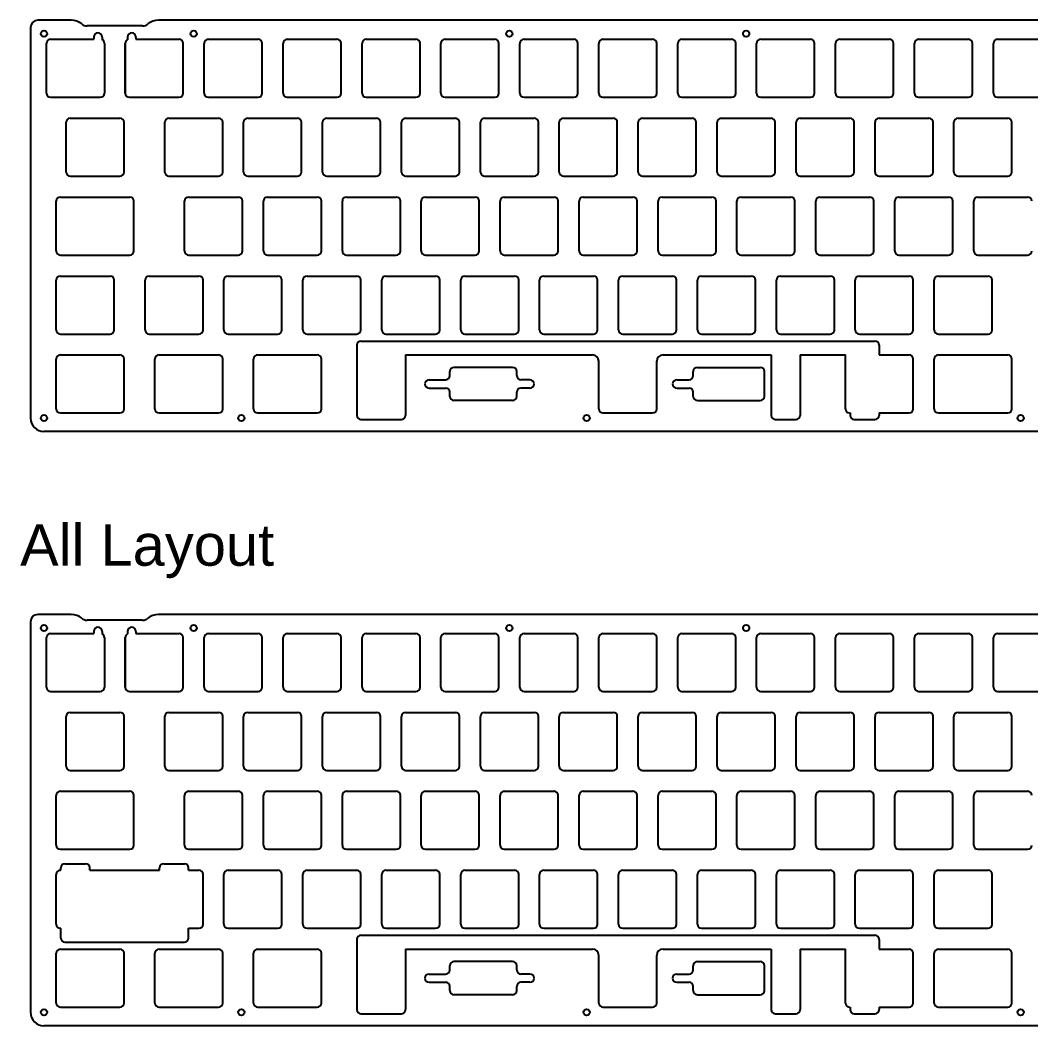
# Model space of a CAD drawing. Header units: millimetres. Extents: x 418 to 1622, y 220 to 808.
# Drawn here: x 1206.8 to 1450.7, y 269.8 to 512.6 of the extents above; entities that cross this region are included whole.
import ezdxf

# ---------------------------------------------------------------- set-up
doc = ezdxf.new("R2010")
doc.units = ezdxf.units.MM
doc.layers.add('보강판3t', color=30, linetype='Continuous')
doc.styles.get("Standard").update_dxf_attribs({"font": 'arial.ttf'})

msp = doc.modelspace()

# ---------------------------------------------------------------- linework, layer by layer
at = {"layer": '보강판3t', "color": 2}
for p, q in [((1219.09, 512.56), (1211.01, 512.56)), ((1495.86, 512.56), (1240.14, 512.56)), ((1209.24, 510.79), (1209.24, 416.54)), ((1236.33, 511.19), (1222.9, 511.19)), ((1214.09, 507.96), (1224.52, 507.96)), ((1224.52, 508.48), (1224.52, 507.96)), ((1226.52, 508.48), (1226.52, 507.86)), ((1232.7, 508.48), (1232.7, 507.86)), ((1234.7, 508.48), (1234.7, 507.96)), ((1234.7, 507.96), (1245.14, 507.96)), ((1252.19, 507.96), (1264.19, 507.96)), ((1271.24, 507.96), (1283.24, 507.96)), ((1290.29, 507.96), (1302.29, 507.96)), ((1309.34, 507.96), (1321.34, 507.96)), ((1328.39, 507.96), (1340.39, 507.96)), ((1347.44, 507.96), (1359.44, 507.96)), ((1366.49, 507.96), (1378.49, 507.96)), ((1385.54, 507.96), (1397.54, 507.96)), ((1404.59, 507.96), (1416.59, 507.96)), ((1423.64, 507.96), (1435.64, 507.96)), ((1442.69, 507.96), (1454.69, 507.96)), ((1213.09, 494.96), (1213.09, 506.96)), ((1227.09, 506.96), (1227.09, 494.96)), ((1232.14, 494.96), (1232.14, 506.96)), ((1232.14, 506.96), (1232.14, 494.96)), ((1246.14, 494.96), (1246.14, 506.96)), ((1251.19, 494.96), (1251.19, 506.96)), ((1265.19, 494.96), (1265.19, 506.96)), ((1270.24, 494.96), (1270.24, 506.96)), ((1284.24, 494.96), (1284.24, 506.96)), ((1289.29, 494.96), (1289.29, 506.96)), ((1303.29, 494.96), (1303.29, 506.96)), ((1308.34, 494.96), (1308.34, 506.96)), ((1322.34, 494.96), (1322.34, 506.96)), ((1327.39, 494.96), (1327.39, 506.96)), ((1341.39, 494.96), (1341.39, 506.96)), ((1346.44, 494.96), (1346.44, 506.96)), ((1360.44, 494.96), (1360.44, 506.96)), ((1365.49, 494.96), (1365.49, 506.96)), ((1379.49, 494.96), (1379.49, 506.96)), ((1384.54, 494.96), (1384.54, 506.96)), ((1398.54, 494.96), (1398.54, 506.96)), ((1403.59, 494.96), (1403.59, 506.96)), ((1417.59, 494.96), (1417.59, 506.96)), ((1422.64, 494.96), (1422.64, 506.96)), ((1436.64, 494.96), (1436.64, 506.96)), ((1441.69, 494.96), (1441.69, 506.96)), ((1214.09, 493.96), (1226.09, 493.96)), ((1233.14, 493.96), (1245.14, 493.96)), ((1252.19, 493.96), (1264.19, 493.96)), ((1271.24, 493.96), (1283.24, 493.96)), ((1290.29, 493.96), (1302.29, 493.96)), ((1309.34, 493.96), (1321.34, 493.96)), ((1328.39, 493.96), (1340.39, 493.96)), ((1347.44, 493.96), (1359.44, 493.96)), ((1366.49, 493.96), (1378.49, 493.96)), ((1385.54, 493.96), (1397.54, 493.96)), ((1404.59, 493.96), (1416.59, 493.96)), ((1423.64, 493.96), (1435.64, 493.96)), ((1442.69, 493.96), (1454.69, 493.96)), ((1217.85, 475.91), (1217.85, 487.91)), ((1218.85, 488.91), (1230.85, 488.91)), ((1231.85, 475.91), (1231.85, 487.91)), ((1241.66, 475.91), (1241.66, 487.91)), ((1242.66, 488.91), (1254.66, 488.91)), ((1255.66, 475.91), (1255.66, 487.91)), ((1260.71, 475.91), (1260.71, 487.91)), ((1261.71, 488.91), (1273.71, 488.91)), ((1274.71, 475.91), (1274.71, 487.91)), ((1279.76, 475.91), (1279.76, 487.91)), ((1280.76, 488.91), (1292.76, 488.91)), ((1293.76, 475.91), (1293.76, 487.91)), ((1298.81, 475.91), (1298.81, 487.91)), ((1299.81, 488.91), (1311.81, 488.91)), ((1312.81, 475.91), (1312.81, 487.91)), ((1317.86, 475.91), (1317.86, 487.91)), ((1318.86, 488.91), (1330.86, 488.91)), ((1331.86, 475.91), (1331.86, 487.91)), ((1336.91, 475.91), (1336.91, 487.91)), ((1337.91, 488.91), (1349.91, 488.91)), ((1350.91, 475.91), (1350.91, 487.91)), ((1355.96, 475.91), (1355.96, 487.91)), ((1356.96, 488.91), (1368.96, 488.91)), ((1369.96, 475.91), (1369.96, 487.91)), ((1375.01, 475.91), (1375.01, 487.91)), ((1376.01, 488.91), (1388.01, 488.91)), ((1389.01, 475.91), (1389.01, 487.91)), ((1394.06, 475.91), (1394.06, 487.91)), ((1395.06, 488.91), (1407.06, 488.91)), ((1408.06, 475.91), (1408.06, 487.91)), ((1413.11, 475.91), (1413.11, 487.91)), ((1414.11, 488.91), (1426.11, 488.91)), ((1427.11, 475.91), (1427.11, 487.91)), ((1432.16, 475.91), (1432.16, 487.91)), ((1433.16, 488.91), (1445.16, 488.91)), ((1446.16, 475.91), (1446.16, 487.91)), ((1218.85, 474.91), (1230.85, 474.91)), ((1242.66, 474.91), (1254.66, 474.91)), ((1261.71, 474.91), (1273.71, 474.91)), ((1280.76, 474.91), (1292.76, 474.91)), ((1299.81, 474.91), (1311.81, 474.91)), ((1318.86, 474.91), (1330.86, 474.91)), ((1337.91, 474.91), (1349.91, 474.91)), ((1356.96, 474.91), (1368.96, 474.91)), ((1376.01, 474.91), (1388.01, 474.91)), ((1395.06, 474.91), (1407.06, 474.91)), ((1414.11, 474.91), (1426.11, 474.91)), ((1433.16, 474.91), (1445.16, 474.91)), ((1215.47, 456.86), (1215.47, 468.86)), ((1216.47, 469.86), (1233.23, 469.86)), ((1234.23, 456.86), (1234.23, 468.86)), ((1246.43, 456.86), (1246.43, 468.86)), ((1247.43, 469.86), (1259.43, 469.86)), ((1260.43, 456.86), (1260.43, 468.86)), ((1265.48, 456.86), (1265.48, 468.86)), ((1266.48, 469.86), (1278.48, 469.86)), ((1279.48, 456.86), (1279.48, 468.86)), ((1284.53, 456.86), (1284.53, 468.86)), ((1285.53, 469.86), (1297.53, 469.86)), ((1298.53, 456.86), (1298.53, 468.86)), ((1303.58, 456.86), (1303.58, 468.86)), ((1304.58, 469.86), (1316.58, 469.86)), ((1317.58, 456.86), (1317.58, 468.86)), ((1322.63, 456.86), (1322.63, 468.86)), ((1323.63, 469.86), (1335.63, 469.86)), ((1336.63, 456.86), (1336.63, 468.86)), ((1341.68, 456.86), (1341.68, 468.86)), ((1342.68, 469.86), (1354.68, 469.86)), ((1355.68, 456.86), (1355.68, 468.86)), ((1360.73, 456.86), (1360.73, 468.86)), ((1361.73, 469.86), (1373.73, 469.86)), ((1374.73, 456.86), (1374.73, 468.86)), ((1379.78, 456.86), (1379.78, 468.86)), ((1380.78, 469.86), (1392.78, 469.86)), ((1393.78, 456.86), (1393.78, 468.86)), ((1398.83, 456.86), (1398.83, 468.86)), ((1399.83, 469.86), (1411.83, 469.86)), ((1412.83, 456.86), (1412.83, 468.86)), ((1417.88, 456.86), (1417.88, 468.86)), ((1418.88, 469.86), (1430.88, 469.86)), ((1431.88, 456.86), (1431.88, 468.86)), ((1436.93, 456.86), (1436.93, 468.86)), ((1437.93, 469.86), (1449.93, 469.86)), ((1216.47, 455.86), (1233.23, 455.86)), ((1247.43, 455.86), (1259.43, 455.86)), ((1266.48, 455.86), (1278.48, 455.86)), ((1285.53, 455.86), (1297.53, 455.86)), ((1304.58, 455.86), (1316.58, 455.86)), ((1323.63, 455.86), (1335.63, 455.86)), ((1342.68, 455.86), (1354.68, 455.86)), ((1361.73, 455.86), (1373.73, 455.86)), ((1380.78, 455.86), (1392.78, 455.86)), ((1399.83, 455.86), (1411.83, 455.86)), ((1418.88, 455.86), (1430.88, 455.86)), ((1437.93, 455.86), (1449.93, 455.86)), ((1215.47, 437.81), (1215.47, 449.81)), ((1216.47, 450.81), (1228.47, 450.81)), ((1229.47, 437.81), (1229.47, 449.81)), ((1236.9, 437.81), (1236.9, 449.81)), ((1237.9, 450.81), (1249.9, 450.81)), ((1250.9, 437.81), (1250.9, 449.81)), ((1255.95, 437.81), (1255.95, 449.81)), ((1256.95, 450.81), (1268.95, 450.81)), ((1269.95, 437.81), (1269.95, 449.81)), ((1275, 437.81), (1275, 449.81)), ((1276, 450.81), (1288, 450.81)), ((1289, 437.81), (1289, 449.81)), ((1294.05, 437.81), (1294.05, 449.81)), ((1295.05, 450.81), (1307.05, 450.81)), ((1308.05, 437.81), (1308.05, 449.81)), ((1313.1, 437.81), (1313.1, 449.81)), ((1314.1, 450.81), (1326.1, 450.81)), ((1327.1, 437.81), (1327.1, 449.81)), ((1332.15, 437.81), (1332.15, 449.81)), ((1333.15, 450.81), (1345.15, 450.81)), ((1346.15, 437.81), (1346.15, 449.81)), ((1351.2, 437.81), (1351.2, 449.81)), ((1352.2, 450.81), (1364.2, 450.81)), ((1365.2, 437.81), (1365.2, 449.81)), ((1370.25, 437.81), (1370.25, 449.81)), ((1371.25, 450.81), (1383.25, 450.81)), ((1384.25, 437.81), (1384.25, 449.81)), ((1389.3, 437.81), (1389.3, 449.81)), ((1390.3, 450.81), (1402.3, 450.81)), ((1403.3, 437.81), (1403.3, 449.81)), ((1408.35, 437.81), (1408.35, 449.81)), ((1409.35, 450.81), (1421.35, 450.81)), ((1422.35, 437.81), (1422.35, 449.81)), ((1427.4, 437.81), (1427.4, 449.81)), ((1428.4, 450.81), (1440.4, 450.81)), ((1441.4, 437.81), (1441.4, 449.81)), ((1216.47, 436.81), (1228.47, 436.81)), ((1237.9, 436.81), (1249.9, 436.81)), ((1256.95, 436.81), (1268.95, 436.81)), ((1276, 436.81), (1288, 436.81)), ((1295.05, 436.81), (1307.05, 436.81)), ((1314.1, 436.81), (1326.1, 436.81)), ((1333.15, 436.81), (1345.15, 436.81)), ((1352.2, 436.81), (1364.2, 436.81)), ((1371.25, 436.81), (1383.25, 436.81)), ((1390.3, 436.81), (1402.3, 436.81)), ((1409.35, 436.81), (1421.35, 436.81)), ((1428.4, 436.81), (1440.4, 436.81)), ((1289.03, 435.12), (1413.09, 435.12)), ((1288.03, 434.12), (1288.03, 417.18)), ((1414.09, 434.12), (1414.09, 431.76)), ((1215.47, 418.76), (1215.47, 430.76)), ((1216.47, 431.76), (1230.85, 431.76)), ((1231.85, 418.76), (1231.85, 430.76)), ((1239.28, 418.76), (1239.28, 430.76)), ((1240.28, 431.76), (1254.66, 431.76)), ((1255.66, 418.76), (1255.66, 430.76)), ((1263.09, 418.76), (1263.09, 430.76)), ((1264.09, 431.76), (1278.48, 431.76)), ((1279.48, 418.76), (1279.48, 430.76)), ((1299.79, 431.76), (1299.79, 417.18)), ((1299.79, 431.76), (1344.94, 431.76)), ((1346.44, 418.76), (1346.44, 430.26)), ((1360.44, 418.76), (1360.44, 430.26)), ((1361.94, 431.76), (1388.04, 431.76)), ((1388.04, 431.76), (1388.04, 417.18)), ((1395.04, 431.76), (1395.04, 417.18)), ((1395.04, 431.76), (1405.97, 431.76)), ((1405.97, 418.76), (1405.97, 431.76)), ((1414.09, 431.76), (1421.35, 431.76)), ((1422.35, 418.76), (1422.35, 430.76)), ((1427.4, 418.76), (1427.4, 430.76)), ((1428.4, 431.76), (1445.16, 431.76)), ((1446.16, 418.76), (1446.16, 430.76)), ((1310.48, 426.76), (1310.48, 427.76)), ((1325.63, 428.76), (1311.48, 428.76)), ((1326.63, 426.76), (1326.63, 427.76)), ((1369.25, 426.76), (1369.25, 427.76)), ((1370.25, 428.76), (1385.4, 428.76)), ((1386.4, 421.76), (1386.4, 427.76)), ((1305.48, 425.76), (1309.48, 425.76)), ((1329.81, 425.76), (1327.63, 425.76)), ((1365.25, 425.76), (1368.25, 425.76)), ((1305.48, 423.76), (1309.48, 423.76)), ((1310.48, 421.76), (1310.48, 422.76)), ((1326.63, 421.76), (1326.63, 422.76)), ((1329.81, 423.76), (1327.63, 423.76)), ((1365.25, 423.76), (1368.25, 423.76)), ((1369.25, 421.76), (1369.25, 422.76)), ((1325.63, 420.76), (1311.48, 420.76)), ((1370.25, 420.76), (1385.4, 420.76)), ((1216.47, 417.76), (1230.85, 417.76)), ((1240.28, 417.76), (1254.66, 417.76)), ((1264.09, 417.76), (1278.48, 417.76)), ((1347.44, 417.76), (1359.44, 417.76)), ((1406.97, 417.76), (1407.09, 417.76)), ((1407.09, 417.76), (1407.09, 417.18)), ((1414.09, 417.76), (1421.35, 417.76)), ((1414.09, 417.76), (1414.09, 417.18)), ((1428.4, 417.76), (1445.16, 417.76)), ((1289.03, 416.18), (1298.79, 416.18)), ((1389.04, 416.18), (1394.04, 416.18)), ((1408.09, 416.18), (1413.09, 416.18)), ((1494.36, 413.27), (1212.51, 413.27))]:
    msp.add_line(p, q, dxfattribs=at)
at = {"layer": '보강판3t'}
for p, q in [((1219.09, 369.12), (1211.01, 369.12)), ((1495.86, 369.12), (1240.14, 369.12)), ((1209.24, 367.35), (1209.24, 273.1)), ((1236.33, 367.75), (1222.9, 367.75)), ((1213.09, 351.53), (1213.09, 363.53)), ((1214.09, 364.53), (1224.52, 364.53)), ((1224.52, 365.04), (1224.52, 364.53)), ((1226.52, 365.04), (1226.52, 364.43)), ((1227.09, 363.53), (1227.09, 351.53)), ((1232.14, 351.53), (1232.14, 363.53)), ((1232.14, 363.53), (1232.14, 351.53)), ((1232.7, 365.04), (1232.7, 364.43)), ((1234.7, 365.04), (1234.7, 364.53)), ((1234.7, 364.53), (1245.14, 364.53)), ((1246.14, 351.53), (1246.14, 363.53)), ((1251.19, 351.53), (1251.19, 363.53)), ((1252.19, 364.53), (1264.19, 364.53)), ((1265.19, 351.53), (1265.19, 363.53)), ((1270.24, 351.53), (1270.24, 363.53)), ((1271.24, 364.53), (1283.24, 364.53)), ((1284.24, 351.53), (1284.24, 363.53)), ((1289.29, 351.53), (1289.29, 363.53)), ((1290.29, 364.53), (1302.29, 364.53)), ((1303.29, 351.53), (1303.29, 363.53)), ((1308.34, 351.53), (1308.34, 363.53)), ((1309.34, 364.53), (1321.34, 364.53)), ((1322.34, 351.53), (1322.34, 363.53)), ((1327.39, 351.53), (1327.39, 363.53)), ((1328.39, 364.53), (1340.39, 364.53)), ((1341.39, 351.53), (1341.39, 363.53)), ((1346.44, 351.53), (1346.44, 363.53)), ((1347.44, 364.53), (1359.44, 364.53)), ((1360.44, 351.53), (1360.44, 363.53)), ((1365.49, 351.53), (1365.49, 363.53)), ((1366.49, 364.53), (1378.49, 364.53)), ((1379.49, 351.53), (1379.49, 363.53)), ((1384.54, 351.53), (1384.54, 363.53)), ((1385.54, 364.53), (1397.54, 364.53)), ((1398.54, 351.53), (1398.54, 363.53)), ((1403.59, 351.53), (1403.59, 363.53)), ((1404.59, 364.53), (1416.59, 364.53)), ((1417.59, 351.53), (1417.59, 363.53)), ((1422.64, 351.53), (1422.64, 363.53)), ((1423.64, 364.53), (1435.64, 364.53)), ((1436.64, 351.53), (1436.64, 363.53)), ((1441.69, 351.53), (1441.69, 363.53)), ((1442.69, 364.53), (1454.69, 364.53)), ((1214.09, 350.53), (1226.09, 350.53)), ((1233.14, 350.53), (1245.14, 350.53)), ((1252.19, 350.53), (1264.19, 350.53)), ((1271.24, 350.53), (1283.24, 350.53)), ((1290.29, 350.53), (1302.29, 350.53)), ((1309.34, 350.53), (1321.34, 350.53)), ((1328.39, 350.53), (1340.39, 350.53)), ((1347.44, 350.53), (1359.44, 350.53)), ((1366.49, 350.53), (1378.49, 350.53)), ((1385.54, 350.53), (1397.54, 350.53)), ((1404.59, 350.53), (1416.59, 350.53)), ((1423.64, 350.53), (1435.64, 350.53)), ((1442.69, 350.53), (1454.69, 350.53)), ((1217.85, 332.48), (1217.85, 344.48)), ((1218.85, 345.48), (1230.85, 345.48)), ((1231.85, 332.48), (1231.85, 344.48)), ((1241.66, 332.48), (1241.66, 344.48)), ((1242.66, 345.48), (1254.66, 345.48)), ((1255.66, 332.48), (1255.66, 344.48)), ((1260.71, 332.48), (1260.71, 344.48)), ((1261.71, 345.48), (1273.71, 345.48)), ((1274.71, 332.48), (1274.71, 344.48)), ((1279.76, 332.48), (1279.76, 344.48)), ((1280.76, 345.48), (1292.76, 345.48)), ((1293.76, 332.48), (1293.76, 344.48)), ((1298.81, 332.48), (1298.81, 344.48)), ((1299.81, 345.48), (1311.81, 345.48)), ((1312.81, 332.48), (1312.81, 344.48)), ((1317.86, 332.48), (1317.86, 344.48)), ((1318.86, 345.48), (1330.86, 345.48)), ((1331.86, 332.48), (1331.86, 344.48)), ((1336.91, 332.48), (1336.91, 344.48)), ((1337.91, 345.48), (1349.91, 345.48)), ((1350.91, 332.48), (1350.91, 344.48)), ((1355.96, 332.48), (1355.96, 344.48)), ((1356.96, 345.48), (1368.96, 345.48)), ((1369.96, 332.48), (1369.96, 344.48)), ((1375.01, 332.48), (1375.01, 344.48)), ((1376.01, 345.48), (1388.01, 345.48)), ((1389.01, 332.48), (1389.01, 344.48)), ((1394.06, 332.48), (1394.06, 344.48)), ((1395.06, 345.48), (1407.06, 345.48)), ((1408.06, 332.48), (1408.06, 344.48)), ((1413.11, 332.48), (1413.11, 344.48)), ((1414.11, 345.48), (1426.11, 345.48)), ((1427.11, 332.48), (1427.11, 344.48)), ((1432.16, 332.48), (1432.16, 344.48)), ((1433.16, 345.48), (1445.16, 345.48)), ((1446.16, 332.48), (1446.16, 344.48)), ((1218.85, 331.48), (1230.85, 331.48)), ((1242.66, 331.48), (1254.66, 331.48)), ((1261.71, 331.48), (1273.71, 331.48)), ((1280.76, 331.48), (1292.76, 331.48)), ((1299.81, 331.48), (1311.81, 331.48)), ((1318.86, 331.48), (1330.86, 331.48)), ((1337.91, 331.48), (1349.91, 331.48)), ((1356.96, 331.48), (1368.96, 331.48)), ((1376.01, 331.48), (1388.01, 331.48)), ((1395.06, 331.48), (1407.06, 331.48)), ((1414.11, 331.48), (1426.11, 331.48)), ((1433.16, 331.48), (1445.16, 331.48)), ((1215.47, 313.43), (1215.47, 325.43)), ((1216.47, 326.43), (1233.23, 326.43)), ((1234.23, 313.43), (1234.23, 325.43)), ((1246.43, 313.43), (1246.43, 325.43)), ((1247.43, 326.43), (1259.43, 326.43)), ((1260.43, 313.43), (1260.43, 325.43)), ((1265.48, 313.43), (1265.48, 325.43)), ((1266.48, 326.43), (1278.48, 326.43)), ((1279.48, 313.43), (1279.48, 325.43)), ((1284.53, 313.43), (1284.53, 325.43)), ((1285.53, 326.43), (1297.53, 326.43)), ((1298.53, 313.43), (1298.53, 325.43)), ((1303.58, 313.43), (1303.58, 325.43)), ((1304.58, 326.43), (1316.58, 326.43)), ((1317.58, 313.43), (1317.58, 325.43)), ((1322.63, 313.43), (1322.63, 325.43)), ((1323.63, 326.43), (1335.63, 326.43)), ((1336.63, 313.43), (1336.63, 325.43)), ((1341.68, 313.43), (1341.68, 325.43)), ((1342.68, 326.43), (1354.68, 326.43)), ((1355.68, 313.43), (1355.68, 325.43)), ((1360.73, 313.43), (1360.73, 325.43)), ((1361.73, 326.43), (1373.73, 326.43)), ((1374.73, 313.43), (1374.73, 325.43)), ((1379.78, 313.43), (1379.78, 325.43)), ((1380.78, 326.43), (1392.78, 326.43)), ((1393.78, 313.43), (1393.78, 325.43)), ((1398.83, 313.43), (1398.83, 325.43)), ((1399.83, 326.43), (1411.83, 326.43)), ((1412.83, 313.43), (1412.83, 325.43)), ((1417.88, 313.43), (1417.88, 325.43)), ((1418.88, 326.43), (1430.88, 326.43)), ((1431.88, 313.43), (1431.88, 325.43)), ((1436.93, 313.43), (1436.93, 325.43)), ((1437.93, 326.43), (1449.93, 326.43)), ((1216.47, 312.43), (1233.23, 312.43)), ((1247.43, 312.43), (1259.43, 312.43)), ((1266.48, 312.43), (1278.48, 312.43)), ((1285.53, 312.43), (1297.53, 312.43)), ((1304.58, 312.43), (1316.58, 312.43)), ((1323.63, 312.43), (1335.63, 312.43)), ((1342.68, 312.43), (1354.68, 312.43)), ((1361.73, 312.43), (1373.73, 312.43)), ((1380.78, 312.43), (1392.78, 312.43)), ((1399.83, 312.43), (1411.83, 312.43)), ((1418.88, 312.43), (1430.88, 312.43)), ((1437.93, 312.43), (1449.93, 312.43)), ((1216.47, 307.38), (1216.56, 307.38)), ((1216.56, 307.38), (1216.56, 307.96)), ((1217.56, 308.96), (1222.56, 308.96)), ((1223.56, 307.38), (1223.56, 307.96)), ((1223.56, 307.38), (1240.43, 307.38)), ((1240.43, 307.38), (1240.43, 307.96)), ((1241.43, 308.96), (1246.43, 308.96)), ((1247.43, 307.38), (1247.43, 307.96)), ((1247.43, 307.38), (1249.9, 307.38)), ((1256.95, 307.38), (1268.95, 307.38)), ((1276, 307.38), (1288, 307.38)), ((1295.05, 307.38), (1307.05, 307.38)), ((1314.1, 307.38), (1326.1, 307.38)), ((1333.15, 307.38), (1345.15, 307.38)), ((1352.2, 307.38), (1364.2, 307.38)), ((1371.25, 307.38), (1383.25, 307.38)), ((1390.3, 307.38), (1402.3, 307.38)), ((1409.35, 307.38), (1421.35, 307.38)), ((1428.4, 307.38), (1440.4, 307.38)), ((1215.47, 294.38), (1215.47, 306.38)), ((1250.9, 294.38), (1250.9, 306.38)), ((1255.95, 294.38), (1255.95, 306.38)), ((1269.95, 294.38), (1269.95, 306.38)), ((1275, 294.38), (1275, 306.38)), ((1289, 294.38), (1289, 306.38)), ((1294.05, 294.38), (1294.05, 306.38)), ((1308.05, 294.38), (1308.05, 306.38)), ((1313.1, 294.38), (1313.1, 306.38)), ((1327.1, 294.38), (1327.1, 306.38)), ((1332.15, 294.38), (1332.15, 306.38)), ((1346.15, 294.38), (1346.15, 306.38)), ((1351.2, 294.38), (1351.2, 306.38)), ((1365.2, 294.38), (1365.2, 306.38)), ((1370.25, 294.38), (1370.25, 306.38)), ((1384.25, 294.38), (1384.25, 306.38)), ((1389.3, 294.38), (1389.3, 306.38)), ((1403.3, 294.38), (1403.3, 306.38)), ((1408.35, 294.38), (1408.35, 306.38)), ((1422.35, 294.38), (1422.35, 306.38)), ((1427.4, 294.38), (1427.4, 306.38)), ((1441.4, 294.38), (1441.4, 306.38)), ((1216.47, 293.38), (1216.56, 293.38)), ((1216.56, 291.02), (1216.56, 293.38)), ((1247.43, 291.02), (1247.43, 293.38)), ((1247.43, 293.38), (1249.9, 293.38)), ((1256.95, 293.38), (1268.95, 293.38)), ((1276, 293.38), (1288, 293.38)), ((1295.05, 293.38), (1307.05, 293.38)), ((1314.1, 293.38), (1326.1, 293.38)), ((1333.15, 293.38), (1345.15, 293.38)), ((1352.2, 293.38), (1364.2, 293.38)), ((1371.25, 293.38), (1383.25, 293.38)), ((1390.3, 293.38), (1402.3, 293.38)), ((1409.35, 293.38), (1421.35, 293.38)), ((1428.4, 293.38), (1440.4, 293.38)), ((1288.03, 290.68), (1288.03, 273.74)), ((1289.03, 291.68), (1413.09, 291.68)), ((1414.09, 290.68), (1414.09, 288.33)), ((1216.47, 288.33), (1230.85, 288.33)), ((1217.56, 290.02), (1246.43, 290.02)), ((1240.28, 288.33), (1254.66, 288.33)), ((1264.09, 288.33), (1278.48, 288.33)), ((1299.79, 288.33), (1299.79, 273.74)), ((1299.79, 288.33), (1344.94, 288.33)), ((1361.94, 288.33), (1388.04, 288.33)), ((1388.04, 288.33), (1388.04, 273.74)), ((1395.04, 288.33), (1395.04, 273.74)), ((1395.04, 288.33), (1405.97, 288.33)), ((1405.97, 275.33), (1405.97, 288.33)), ((1414.09, 288.33), (1421.35, 288.33)), ((1428.4, 288.33), (1445.16, 288.33)), ((1215.47, 275.33), (1215.47, 287.33)), ((1231.85, 275.33), (1231.85, 287.33)), ((1239.28, 275.33), (1239.28, 287.33)), ((1255.66, 275.33), (1255.66, 287.33)), ((1263.09, 275.33), (1263.09, 287.33)), ((1279.48, 275.33), (1279.48, 287.33)), ((1346.44, 275.33), (1346.44, 286.83)), ((1360.44, 275.33), (1360.44, 286.83)), ((1422.35, 275.33), (1422.35, 287.33)), ((1427.4, 275.33), (1427.4, 287.33)), ((1446.16, 275.33), (1446.16, 287.33)), ((1310.48, 283.33), (1310.48, 284.33)), ((1325.63, 285.33), (1311.48, 285.33)), ((1326.63, 283.33), (1326.63, 284.33)), ((1369.25, 283.33), (1369.25, 284.33)), ((1370.25, 285.33), (1385.4, 285.33)), ((1386.4, 278.33), (1386.4, 284.33)), ((1305.48, 282.33), (1309.48, 282.33)), ((1329.81, 282.33), (1327.63, 282.33)), ((1365.25, 282.33), (1368.25, 282.33)), ((1305.48, 280.33), (1309.48, 280.33)), ((1310.48, 278.33), (1310.48, 279.33)), ((1326.63, 278.33), (1326.63, 279.33)), ((1329.81, 280.33), (1327.63, 280.33)), ((1365.25, 280.33), (1368.25, 280.33)), ((1369.25, 278.33), (1369.25, 279.33)), ((1325.63, 277.33), (1311.48, 277.33)), ((1370.25, 277.33), (1385.4, 277.33)), ((1216.47, 274.33), (1230.85, 274.33)), ((1240.28, 274.33), (1254.66, 274.33)), ((1264.09, 274.33), (1278.48, 274.33)), ((1347.44, 274.33), (1359.44, 274.33)), ((1406.97, 274.33), (1407.09, 274.33)), ((1407.09, 274.33), (1407.09, 273.74)), ((1414.09, 274.33), (1421.35, 274.33)), ((1414.09, 274.33), (1414.09, 273.74)), ((1428.4, 274.33), (1445.16, 274.33)), ((1289.03, 272.74), (1298.79, 272.74)), ((1389.04, 272.74), (1394.04, 272.74)), ((1408.09, 272.74), (1413.09, 272.74)), ((1494.36, 269.83), (1212.51, 269.83))]:
    msp.add_line(p, q, dxfattribs=at)
at = {"layer": '보강판3t', "color": 2}
for centre in [(1212.51, 509.29), (1248.66, 509.29), (1324.86, 509.29), (1382.01, 509.29), (1212.51, 416.54), (1260.15, 416.54), (1343.49, 416.54), (1448.27, 416.54)]:
    msp.add_circle(centre, 0.75, dxfattribs=at)
at = {"layer": '보강판3t'}
for centre in [(1212.51, 365.85), (1248.66, 365.85), (1324.86, 365.85), (1382.01, 365.85), (1212.51, 273.1), (1260.15, 273.1), (1343.49, 273.1), (1448.27, 273.1)]:
    msp.add_circle(centre, 0.75, dxfattribs=at)
at = {"layer": '보강판3t', "color": 2}
for centre, radius, start, end in [((1211.01, 510.79), 1.77, 90, 180), ((1219.09, 508.56), 4, 50.5038, 90), ((1240.14, 508.56), 4, 90, 129.4962), ((1222.9, 513.19), 2, 230.5038, 270), ((1236.33, 513.19), 2, 270, 309.4962), ((1214.09, 506.96), 1, 90, 180), ((1226.09, 506.96), 1, 0, 64.2147), ((1233.14, 506.96), 1, 115.7853, 180), ((1233.14, 506.96), 1, 115.7853, 180), ((1245.14, 506.96), 1, 0, 90), ((1252.19, 506.96), 1, 90, 180), ((1264.19, 506.96), 1, 0, 90), ((1271.24, 506.96), 1, 90, 180), ((1283.24, 506.96), 1, 0, 90), ((1290.29, 506.96), 1, 90, 180), ((1302.29, 506.96), 1, 0, 90), ((1309.34, 506.96), 1, 90, 180), ((1321.34, 506.96), 1, 0, 90), ((1328.39, 506.96), 1, 90, 180), ((1340.39, 506.96), 1, 0, 90), ((1347.44, 506.96), 1, 90, 180), ((1359.44, 506.96), 1, 0, 90), ((1366.49, 506.96), 1, 90, 180), ((1378.49, 506.96), 1, 0, 90), ((1385.54, 506.96), 1, 90, 180), ((1397.54, 506.96), 1, 0, 90), ((1404.59, 506.96), 1, 90, 180), ((1416.59, 506.96), 1, 0, 90), ((1423.64, 506.96), 1, 90, 180), ((1435.64, 506.96), 1, 0, 90), ((1442.69, 506.96), 1, 90, 180), ((1214.09, 494.96), 1, 180, 270), ((1226.09, 494.96), 1, 270, 0), ((1233.14, 494.96), 1, 180, 270), ((1245.14, 494.96), 1, 270, 0), ((1252.19, 494.96), 1, 180, 270), ((1264.19, 494.96), 1, 270, 0), ((1271.24, 494.96), 1, 180, 270), ((1283.24, 494.96), 1, 270, 0), ((1290.29, 494.96), 1, 180, 270), ((1302.29, 494.96), 1, 270, 0), ((1309.34, 494.96), 1, 180, 270), ((1321.34, 494.96), 1, 270, 0), ((1328.39, 494.96), 1, 180, 270), ((1340.39, 494.96), 1, 270, 0), ((1347.44, 494.96), 1, 180, 270), ((1359.44, 494.96), 1, 270, 0), ((1366.49, 494.96), 1, 180, 270), ((1378.49, 494.96), 1, 270, 0), ((1385.54, 494.96), 1, 180, 270), ((1397.54, 494.96), 1, 270, 0), ((1404.59, 494.96), 1, 180, 270), ((1416.59, 494.96), 1, 270, 0), ((1423.64, 494.96), 1, 180, 270), ((1435.64, 494.96), 1, 270, 0), ((1442.69, 494.96), 1, 180, 270), ((1218.85, 487.91), 1, 90, 180), ((1230.85, 487.91), 1, 0, 90), ((1242.66, 487.91), 1, 90, 180), ((1254.66, 487.91), 1, 0, 90), ((1261.71, 487.91), 1, 90, 180), ((1273.71, 487.91), 1, 0, 90), ((1280.76, 487.91), 1, 90, 180), ((1292.76, 487.91), 1, 0, 90), ((1299.81, 487.91), 1, 90, 180), ((1311.81, 487.91), 1, 0, 90), ((1318.86, 487.91), 1, 90, 180), ((1330.86, 487.91), 1, 0, 90), ((1337.91, 487.91), 1, 90, 180), ((1349.91, 487.91), 1, 0, 90), ((1356.96, 487.91), 1, 90, 180), ((1368.96, 487.91), 1, 0, 90), ((1376.01, 487.91), 1, 90, 180), ((1388.01, 487.91), 1, 0, 90), ((1395.06, 487.91), 1, 90, 180), ((1407.06, 487.91), 1, 0, 90), ((1414.11, 487.91), 1, 90, 180), ((1426.11, 487.91), 1, 0, 90), ((1433.16, 487.91), 1, 90, 180), ((1445.16, 487.91), 1, 0, 90), ((1218.85, 475.91), 1, 180, 270), ((1230.85, 475.91), 1, 270, 0), ((1242.66, 475.91), 1, 180, 270), ((1254.66, 475.91), 1, 270, 0), ((1261.71, 475.91), 1, 180, 270), ((1273.71, 475.91), 1, 270, 0), ((1280.76, 475.91), 1, 180, 270), ((1292.76, 475.91), 1, 270, 0), ((1299.81, 475.91), 1, 180, 270), ((1311.81, 475.91), 1, 270, 0), ((1318.86, 475.91), 1, 180, 270), ((1330.86, 475.91), 1, 270, 0), ((1337.91, 475.91), 1, 180, 270), ((1349.91, 475.91), 1, 270, 0), ((1356.96, 475.91), 1, 180, 270), ((1368.96, 475.91), 1, 270, 0), ((1376.01, 475.91), 1, 180, 270), ((1388.01, 475.91), 1, 270, 0), ((1395.06, 475.91), 1, 180, 270), ((1407.06, 475.91), 1, 270, 0), ((1414.11, 475.91), 1, 180, 270), ((1426.11, 475.91), 1, 270, 0), ((1433.16, 475.91), 1, 180, 270), ((1445.16, 475.91), 1, 270, 0), ((1216.47, 468.86), 1, 90, 180), ((1233.23, 468.86), 1, 0, 90), ((1247.43, 468.86), 1, 90, 180), ((1259.43, 468.86), 1, 0, 90), ((1266.48, 468.86), 1, 90, 180), ((1278.48, 468.86), 1, 0, 90), ((1285.53, 468.86), 1, 90, 180), ((1297.53, 468.86), 1, 0, 90), ((1304.58, 468.86), 1, 90, 180), ((1316.58, 468.86), 1, 0, 90), ((1323.63, 468.86), 1, 90, 180), ((1335.63, 468.86), 1, 0, 90), ((1342.68, 468.86), 1, 90, 180), ((1354.68, 468.86), 1, 0, 90), ((1361.73, 468.86), 1, 90, 180), ((1373.73, 468.86), 1, 0, 90), ((1380.78, 468.86), 1, 90, 180), ((1392.78, 468.86), 1, 0, 90), ((1399.83, 468.86), 1, 90, 180), ((1411.83, 468.86), 1, 0, 90), ((1418.88, 468.86), 1, 90, 180), ((1430.88, 468.86), 1, 0, 90), ((1437.93, 468.86), 1, 90, 180), ((1449.93, 468.86), 1, 0, 90), ((1216.47, 456.86), 1, 180, 270), ((1233.23, 456.86), 1, 270, 0), ((1247.43, 456.86), 1, 180, 270), ((1259.43, 456.86), 1, 270, 0), ((1266.48, 456.86), 1, 180, 270), ((1278.48, 456.86), 1, 270, 0), ((1285.53, 456.86), 1, 180, 270), ((1297.53, 456.86), 1, 270, 0), ((1304.58, 456.86), 1, 180, 270), ((1316.58, 456.86), 1, 270, 0), ((1323.63, 456.86), 1, 180, 270), ((1335.63, 456.86), 1, 270, 0), ((1342.68, 456.86), 1, 180, 270), ((1354.68, 456.86), 1, 270, 0), ((1361.73, 456.86), 1, 180, 270), ((1373.73, 456.86), 1, 270, 0), ((1380.78, 456.86), 1, 180, 270), ((1392.78, 456.86), 1, 270, 0), ((1399.83, 456.86), 1, 180, 270), ((1411.83, 456.86), 1, 270, 0), ((1418.88, 456.86), 1, 180, 270), ((1430.88, 456.86), 1, 270, 0), ((1437.93, 456.86), 1, 180, 270), ((1449.93, 456.86), 1, 270, 0), ((1216.47, 449.81), 1, 90, 180), ((1228.47, 449.81), 1, 0, 90), ((1237.9, 449.81), 1, 90, 180), ((1249.9, 449.81), 1, 0, 90), ((1256.95, 449.81), 1, 90, 180), ((1268.95, 449.81), 1, 0, 90), ((1276, 449.81), 1, 90, 180), ((1288, 449.81), 1, 0, 90), ((1295.05, 449.81), 1, 90, 180), ((1307.05, 449.81), 1, 0, 90), ((1314.1, 449.81), 1, 90, 180), ((1326.1, 449.81), 1, 0, 90), ((1333.15, 449.81), 1, 90, 180), ((1345.15, 449.81), 1, 0, 90), ((1352.2, 449.81), 1, 90, 180), ((1364.2, 449.81), 1, 0, 90), ((1371.25, 449.81), 1, 90, 180), ((1383.25, 449.81), 1, 0, 90), ((1390.3, 449.81), 1, 90, 180), ((1402.3, 449.81), 1, 0, 90), ((1409.35, 449.81), 1, 90, 180), ((1421.35, 449.81), 1, 0, 90), ((1428.4, 449.81), 1, 90, 180), ((1440.4, 449.81), 1, 0, 90), ((1216.47, 437.81), 1, 180, 270), ((1228.47, 437.81), 1, 270, 0), ((1237.9, 437.81), 1, 180, 270), ((1249.9, 437.81), 1, 270, 0), ((1256.95, 437.81), 1, 180, 270), ((1268.95, 437.81), 1, 270, 0), ((1276, 437.81), 1, 180, 270), ((1288, 437.81), 1, 270, 0), ((1295.05, 437.81), 1, 180, 270), ((1307.05, 437.81), 1, 270, 0), ((1314.1, 437.81), 1, 180, 270), ((1326.1, 437.81), 1, 270, 0), ((1333.15, 437.81), 1, 180, 270), ((1345.15, 437.81), 1, 270, 0), ((1352.2, 437.81), 1, 180, 270), ((1364.2, 437.81), 1, 270, 0), ((1371.25, 437.81), 1, 180, 270), ((1383.25, 437.81), 1, 270, 0), ((1390.3, 437.81), 1, 180, 270), ((1402.3, 437.81), 1, 270, 0), ((1409.35, 437.81), 1, 180, 270), ((1421.35, 437.81), 1, 270, 0), ((1428.4, 437.81), 1, 180, 270), ((1440.4, 437.81), 1, 270, 0), ((1289.03, 434.12), 1, 90, 180), ((1413.09, 434.12), 1, 0, 90), ((1216.47, 430.76), 1, 90, 180), ((1230.85, 430.76), 1, 0, 90), ((1240.28, 430.76), 1, 90, 180), ((1254.66, 430.76), 1, 0, 90), ((1264.09, 430.76), 1, 90, 180), ((1278.48, 430.76), 1, 0, 90), ((1344.94, 430.26), 1.5, 0, 90), ((1361.94, 430.26), 1.5, 90, 180), ((1421.35, 430.76), 1, 0, 90), ((1428.4, 430.76), 1, 90, 180), ((1445.16, 430.76), 1, 0, 90), ((1311.48, 427.76), 1, 90, 180), ((1325.63, 427.76), 1, 360, 90), ((1370.25, 427.76), 1, 90, 180), ((1385.4, 427.76), 1, 0, 90), ((1305.48, 424.76), 1, 90, 180), ((1305.48, 424.76), 1, 180, 270), ((1309.48, 426.76), 1, 270, 0), ((1327.63, 426.76), 1, 180, 270), ((1329.81, 424.76), 1, 0, 90), ((1329.81, 424.76), 1, 270, 0), ((1365.25, 424.76), 1, 90, 180), ((1365.25, 424.76), 1, 180, 270), ((1368.25, 426.76), 1, 270, 0), ((1309.48, 422.76), 1, 0, 90), ((1327.63, 422.76), 1, 90, 180), ((1368.25, 422.76), 1, 0, 90), ((1311.48, 421.76), 1, 180, 270), ((1325.63, 421.76), 1, 270, 0), ((1370.25, 421.76), 1, 180, 270), ((1385.4, 421.76), 1, 270, 0), ((1216.47, 418.76), 1, 180, 270), ((1230.85, 418.76), 1, 270, 0), ((1240.28, 418.76), 1, 180, 270), ((1254.66, 418.76), 1, 270, 0), ((1264.09, 418.76), 1, 180, 270), ((1278.48, 418.76), 1, 270, 0), ((1289.03, 417.18), 1, 180, 270), ((1298.79, 417.18), 1, 270, 0), ((1347.44, 418.76), 1, 180, 270), ((1359.44, 418.76), 1, 270, 0), ((1389.04, 417.18), 1, 180, 270), ((1394.04, 417.18), 1, 270, 0), ((1406.97, 418.76), 1, 180, 270), ((1408.09, 417.18), 1, 180, 270), ((1413.09, 417.18), 1, 270, 0), ((1421.35, 418.76), 1, 270, 0), ((1428.4, 418.76), 1, 180, 270), ((1445.16, 418.76), 1, 270, 0), ((1212.51, 416.54), 3.27, 180, 270)]:
    msp.add_arc(centre, radius, start, end, dxfattribs=at)
at = {"layer": '보강판3t', "color": 2, "linetype": 'Continuous'}
for centre in [(1225.52, 508.48), (1233.7, 508.48)]:
    msp.add_arc(centre, 1, 0, 180, dxfattribs=at)
at = {"layer": '보강판3t'}
for centre, radius, start, end in [((1211.01, 367.35), 1.77, 90, 180), ((1219.09, 365.12), 4, 50.5038, 90), ((1240.14, 365.12), 4, 90, 129.4962), ((1222.9, 369.75), 2, 230.5038, 270), ((1236.33, 369.75), 2, 270, 309.4962), ((1214.09, 363.53), 1, 90, 180), ((1226.09, 363.53), 1, 0, 64.2147), ((1233.14, 363.53), 1, 115.7853, 180), ((1233.14, 363.53), 1, 115.7853, 180), ((1245.14, 363.53), 1, 0, 90), ((1252.19, 363.53), 1, 90, 180), ((1264.19, 363.53), 1, 0, 90), ((1271.24, 363.53), 1, 90, 180), ((1283.24, 363.53), 1, 0, 90), ((1290.29, 363.53), 1, 90, 180), ((1302.29, 363.53), 1, 0, 90), ((1309.34, 363.53), 1, 90, 180), ((1321.34, 363.53), 1, 0, 90), ((1328.39, 363.53), 1, 90, 180), ((1340.39, 363.53), 1, 0, 90), ((1347.44, 363.53), 1, 90, 180), ((1359.44, 363.53), 1, 0, 90), ((1366.49, 363.53), 1, 90, 180), ((1378.49, 363.53), 1, 0, 90), ((1385.54, 363.53), 1, 90, 180), ((1397.54, 363.53), 1, 0, 90), ((1404.59, 363.53), 1, 90, 180), ((1416.59, 363.53), 1, 0, 90), ((1423.64, 363.53), 1, 90, 180), ((1435.64, 363.53), 1, 0, 90), ((1442.69, 363.53), 1, 90, 180), ((1214.09, 351.53), 1, 180, 270), ((1226.09, 351.53), 1, 270, 0), ((1233.14, 351.53), 1, 180, 270), ((1245.14, 351.53), 1, 270, 0), ((1252.19, 351.53), 1, 180, 270), ((1264.19, 351.53), 1, 270, 0), ((1271.24, 351.53), 1, 180, 270), ((1283.24, 351.53), 1, 270, 0), ((1290.29, 351.53), 1, 180, 270), ((1302.29, 351.53), 1, 270, 0), ((1309.34, 351.53), 1, 180, 270), ((1321.34, 351.53), 1, 270, 0), ((1328.39, 351.53), 1, 180, 270), ((1340.39, 351.53), 1, 270, 0), ((1347.44, 351.53), 1, 180, 270), ((1359.44, 351.53), 1, 270, 0), ((1366.49, 351.53), 1, 180, 270), ((1378.49, 351.53), 1, 270, 0), ((1385.54, 351.53), 1, 180, 270), ((1397.54, 351.53), 1, 270, 0), ((1404.59, 351.53), 1, 180, 270), ((1416.59, 351.53), 1, 270, 0), ((1423.64, 351.53), 1, 180, 270), ((1435.64, 351.53), 1, 270, 0), ((1442.69, 351.53), 1, 180, 270), ((1218.85, 344.48), 1, 90, 180), ((1230.85, 344.48), 1, 0, 90), ((1242.66, 344.48), 1, 90, 180), ((1254.66, 344.48), 1, 0, 90), ((1261.71, 344.48), 1, 90, 180), ((1273.71, 344.48), 1, 0, 90), ((1280.76, 344.48), 1, 90, 180), ((1292.76, 344.48), 1, 0, 90), ((1299.81, 344.48), 1, 90, 180), ((1311.81, 344.48), 1, 0, 90), ((1318.86, 344.48), 1, 90, 180), ((1330.86, 344.48), 1, 0, 90), ((1337.91, 344.48), 1, 90, 180), ((1349.91, 344.48), 1, 0, 90), ((1356.96, 344.48), 1, 90, 180), ((1368.96, 344.48), 1, 0, 90), ((1376.01, 344.48), 1, 90, 180), ((1388.01, 344.48), 1, 0, 90), ((1395.06, 344.48), 1, 90, 180), ((1407.06, 344.48), 1, 0, 90), ((1414.11, 344.48), 1, 90, 180), ((1426.11, 344.48), 1, 0, 90), ((1433.16, 344.48), 1, 90, 180), ((1445.16, 344.48), 1, 0, 90), ((1218.85, 332.48), 1, 180, 270), ((1230.85, 332.48), 1, 270, 0), ((1242.66, 332.48), 1, 180, 270), ((1254.66, 332.48), 1, 270, 0), ((1261.71, 332.48), 1, 180, 270), ((1273.71, 332.48), 1, 270, 0), ((1280.76, 332.48), 1, 180, 270), ((1292.76, 332.48), 1, 270, 0), ((1299.81, 332.48), 1, 180, 270), ((1311.81, 332.48), 1, 270, 0), ((1318.86, 332.48), 1, 180, 270), ((1330.86, 332.48), 1, 270, 0), ((1337.91, 332.48), 1, 180, 270), ((1349.91, 332.48), 1, 270, 0), ((1356.96, 332.48), 1, 180, 270), ((1368.96, 332.48), 1, 270, 0), ((1376.01, 332.48), 1, 180, 270), ((1388.01, 332.48), 1, 270, 0), ((1395.06, 332.48), 1, 180, 270), ((1407.06, 332.48), 1, 270, 0), ((1414.11, 332.48), 1, 180, 270), ((1426.11, 332.48), 1, 270, 0), ((1433.16, 332.48), 1, 180, 270), ((1445.16, 332.48), 1, 270, 0), ((1216.47, 325.43), 1, 90, 180), ((1233.23, 325.43), 1, 0, 90), ((1247.43, 325.43), 1, 90, 180), ((1259.43, 325.43), 1, 0, 90), ((1266.48, 325.43), 1, 90, 180), ((1278.48, 325.43), 1, 0, 90), ((1285.53, 325.43), 1, 90, 180), ((1297.53, 325.43), 1, 0, 90), ((1304.58, 325.43), 1, 90, 180), ((1316.58, 325.43), 1, 0, 90), ((1323.63, 325.43), 1, 90, 180), ((1335.63, 325.43), 1, 0, 90), ((1342.68, 325.43), 1, 90, 180), ((1354.68, 325.43), 1, 0, 90), ((1361.73, 325.43), 1, 90, 180), ((1373.73, 325.43), 1, 0, 90), ((1380.78, 325.43), 1, 90, 180), ((1392.78, 325.43), 1, 0, 90), ((1399.83, 325.43), 1, 90, 180), ((1411.83, 325.43), 1, 0, 90), ((1418.88, 325.43), 1, 90, 180), ((1430.88, 325.43), 1, 0, 90), ((1437.93, 325.43), 1, 90, 180), ((1449.93, 325.43), 1, 0, 90), ((1216.47, 313.43), 1, 180, 270), ((1233.23, 313.43), 1, 270, 0), ((1247.43, 313.43), 1, 180, 270), ((1259.43, 313.43), 1, 270, 0), ((1266.48, 313.43), 1, 180, 270), ((1278.48, 313.43), 1, 270, 0), ((1285.53, 313.43), 1, 180, 270), ((1297.53, 313.43), 1, 270, 0), ((1304.58, 313.43), 1, 180, 270), ((1316.58, 313.43), 1, 270, 0), ((1323.63, 313.43), 1, 180, 270), ((1335.63, 313.43), 1, 270, 0), ((1342.68, 313.43), 1, 180, 270), ((1354.68, 313.43), 1, 270, 0), ((1361.73, 313.43), 1, 180, 270), ((1373.73, 313.43), 1, 270, 0), ((1380.78, 313.43), 1, 180, 270), ((1392.78, 313.43), 1, 270, 0), ((1399.83, 313.43), 1, 180, 270), ((1411.83, 313.43), 1, 270, 0), ((1418.88, 313.43), 1, 180, 270), ((1430.88, 313.43), 1, 270, 0), ((1437.93, 313.43), 1, 180, 270), ((1449.93, 313.43), 1, 270, 0), ((1216.47, 306.38), 1, 90, 180), ((1217.56, 307.96), 1, 90, 180), ((1222.56, 307.96), 1, 360, 90), ((1241.43, 307.96), 1, 90, 180), ((1246.43, 307.96), 1, 360, 90), ((1249.9, 306.38), 1, 0, 90), ((1256.95, 306.38), 1, 90, 180), ((1268.95, 306.38), 1, 0, 90), ((1276, 306.38), 1, 90, 180), ((1288, 306.38), 1, 0, 90), ((1295.05, 306.38), 1, 90, 180), ((1307.05, 306.38), 1, 0, 90), ((1314.1, 306.38), 1, 90, 180), ((1326.1, 306.38), 1, 0, 90), ((1333.15, 306.38), 1, 90, 180), ((1345.15, 306.38), 1, 0, 90), ((1352.2, 306.38), 1, 90, 180), ((1364.2, 306.38), 1, 0, 90), ((1371.25, 306.38), 1, 90, 180), ((1383.25, 306.38), 1, 0, 90), ((1390.3, 306.38), 1, 90, 180), ((1402.3, 306.38), 1, 0, 90), ((1409.35, 306.38), 1, 90, 180), ((1421.35, 306.38), 1, 0, 90), ((1428.4, 306.38), 1, 90, 180), ((1440.4, 306.38), 1, 0, 90), ((1216.47, 294.38), 1, 180, 270), ((1249.9, 294.38), 1, 270, 0), ((1256.95, 294.38), 1, 180, 270), ((1268.95, 294.38), 1, 270, 0), ((1276, 294.38), 1, 180, 270), ((1288, 294.38), 1, 270, 0), ((1295.05, 294.38), 1, 180, 270), ((1307.05, 294.38), 1, 270, 0), ((1314.1, 294.38), 1, 180, 270), ((1326.1, 294.38), 1, 270, 0), ((1333.15, 294.38), 1, 180, 270), ((1345.15, 294.38), 1, 270, 0), ((1352.2, 294.38), 1, 180, 270), ((1364.2, 294.38), 1, 270, 0), ((1371.25, 294.38), 1, 180, 270), ((1383.25, 294.38), 1, 270, 0), ((1390.3, 294.38), 1, 180, 270), ((1402.3, 294.38), 1, 270, 0), ((1409.35, 294.38), 1, 180, 270), ((1421.35, 294.38), 1, 270, 0), ((1428.4, 294.38), 1, 180, 270), ((1440.4, 294.38), 1, 270, 0), ((1217.56, 291.02), 1, 180, 270), ((1246.43, 291.02), 1, 270, 360), ((1289.03, 290.68), 1, 90, 180), ((1413.09, 290.68), 1, 0, 90), ((1216.47, 287.33), 1, 90, 180), ((1230.85, 287.33), 1, 0, 90), ((1240.28, 287.33), 1, 90, 180), ((1254.66, 287.33), 1, 0, 90), ((1264.09, 287.33), 1, 90, 180), ((1278.48, 287.33), 1, 0, 90), ((1344.94, 286.83), 1.5, 0, 90), ((1361.94, 286.83), 1.5, 90, 180), ((1421.35, 287.33), 1, 0, 90), ((1428.4, 287.33), 1, 90, 180), ((1445.16, 287.33), 1, 0, 90), ((1309.48, 283.33), 1, 270, 0), ((1311.48, 284.33), 1, 90, 180), ((1325.63, 284.33), 1, 360, 90), ((1327.63, 283.33), 1, 180, 270), ((1368.25, 283.33), 1, 270, 0), ((1370.25, 284.33), 1, 90, 180), ((1385.4, 284.33), 1, 0, 90), ((1305.48, 281.33), 1, 90, 180), ((1305.48, 281.33), 1, 180, 270), ((1329.81, 281.33), 1, 0, 90), ((1329.81, 281.33), 1, 270, 0), ((1365.25, 281.33), 1, 90, 180), ((1365.25, 281.33), 1, 180, 270), ((1309.48, 279.33), 1, 0, 90), ((1311.48, 278.33), 1, 180, 270), ((1325.63, 278.33), 1, 270, 0), ((1327.63, 279.33), 1, 90, 180), ((1368.25, 279.33), 1, 0, 90), ((1370.25, 278.33), 1, 180, 270), ((1385.4, 278.33), 1, 270, 0), ((1216.47, 275.33), 1, 180, 270), ((1230.85, 275.33), 1, 270, 0), ((1240.28, 275.33), 1, 180, 270), ((1254.66, 275.33), 1, 270, 0), ((1264.09, 275.33), 1, 180, 270), ((1278.48, 275.33), 1, 270, 0), ((1289.03, 273.74), 1, 180, 270), ((1298.79, 273.74), 1, 270, 0), ((1347.44, 275.33), 1, 180, 270), ((1359.44, 275.33), 1, 270, 0), ((1389.04, 273.74), 1, 180, 270), ((1394.04, 273.74), 1, 270, 0), ((1406.97, 275.33), 1, 180, 270), ((1408.09, 273.74), 1, 180, 270), ((1413.09, 273.74), 1, 270, 0), ((1421.35, 275.33), 1, 270, 0), ((1428.4, 275.33), 1, 180, 270), ((1445.16, 275.33), 1, 270, 0), ((1212.51, 273.1), 3.27, 180, 270)]:
    msp.add_arc(centre, radius, start, end, dxfattribs=at)
at = {"layer": '보강판3t', "linetype": 'Continuous'}
for centre in [(1225.52, 365.04), (1233.7, 365.04)]:
    msp.add_arc(centre, 1, 0, 180, dxfattribs=at)

# ---------------------------------------------------------------- texts
at = {"layer": '보강판3t', "insert": (1206.74, 390.88), "char_height": 10, "attachment_point": 1}
msp.add_mtext_dynamic_manual_height_columns('All Layout', width=268.7042, gutter_width=12.5, heights=[0], dxfattribs=at)

doc.saveas('drawing.dxf')
